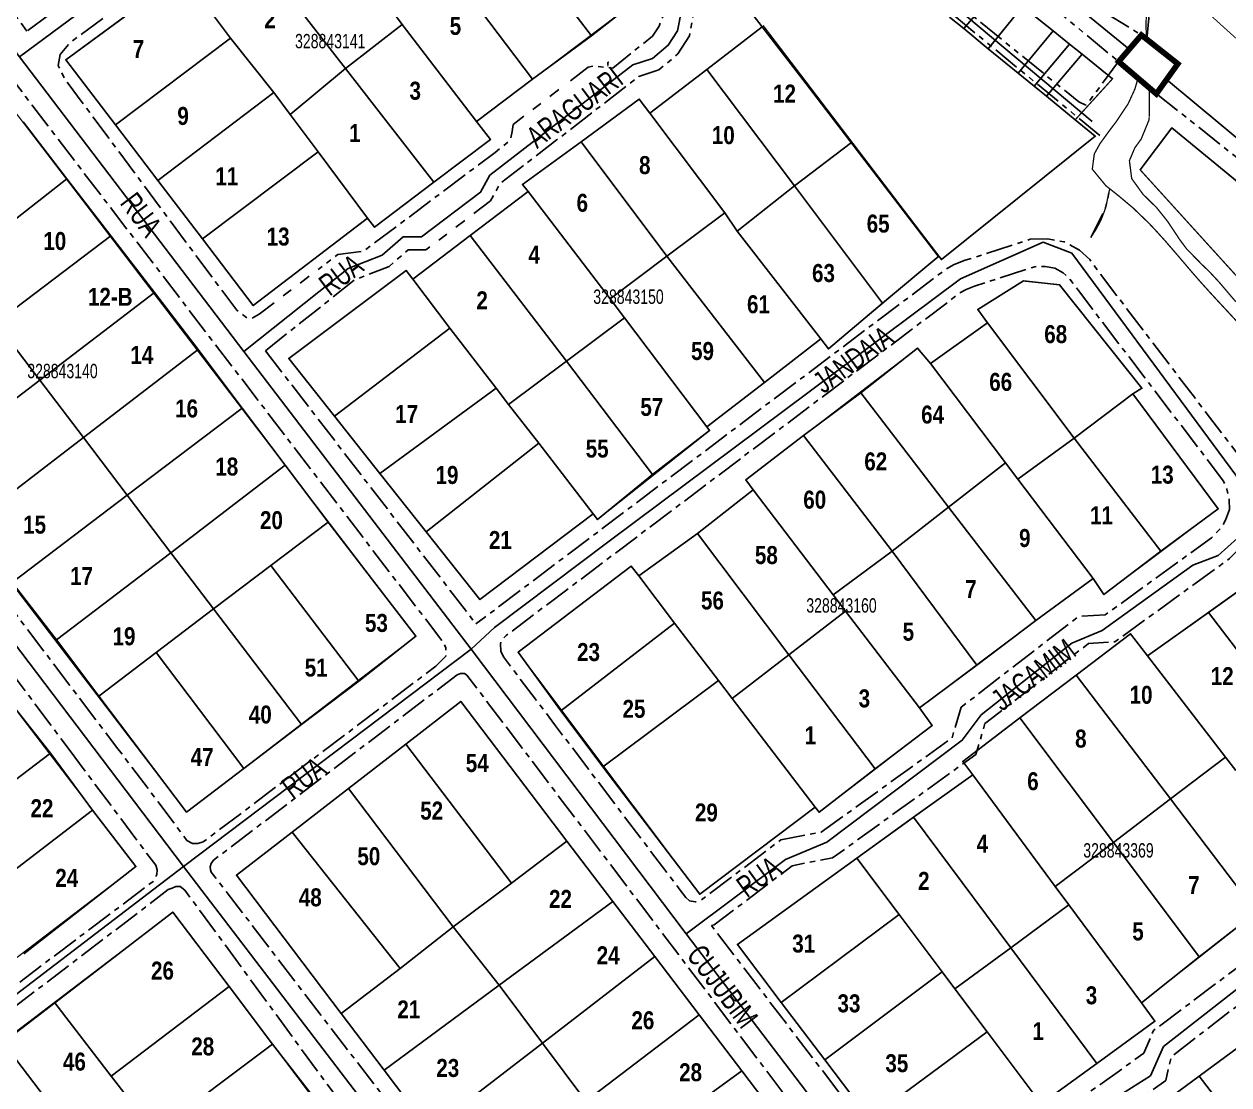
# Model space of a CAD drawing. Extents: x 204381 to 207261, y 4847713 to 4851061.
# Drawn here: x 206002.5 to 206170.1, y 4849625.5 to 4849772.9 of the extents above; entities that cross this region are included whole.
import ezdxf
from ezdxf.enums import TextEntityAlignment as Align

# ---------------------------------------------------------------- set-up
doc = ezdxf.new("R2010")
doc.units = 0
doc.header["$LTSCALE"] = 1.5
doc.header["$MEASUREMENT"] = 0
doc.linetypes.add('PHANTOMX2', pattern=[5, 2.5, -0.5, 0.5, -0.5, 0.5, -0.5])
doc.linetypes.add('TRACO_13', pattern=[8, 5, -1, 1, -1])
for name, color, linetype in [('CD-MALHA-LOTES', 40, 'CONTINUOUS'), ('CD_TXT_QUADRA', 7, 'CONTINUOUS'), ('HD-CURSO-PERENE', 170, 'CONTINUOUS'), ('HD-VALAS-DRENOS', 170, 'CONTINUOUS'), ('LM-LIM-SETOR-FISCAL', 7, 'CONTINUOUS'), ('RU-QUADRAS', 210, 'CONTINUOUS'), ('SV-EIXO-RUA-N-PAV', 6, 'CONTINUOUS'), ('SV-PONTE-BUEIRO', 249, 'CONTINUOUS'), ('SV-RUA-NAO-PAV-S-GUIA-C-GUIA', 7, 'PHANTOMX2'), ('SV-TXT-RUA-N-PAV-S-GUIA-C-GUIA', 7, 'CONTINUOUS'), ('Th_NmrPort', 7, 'CONTINUOUS')]:
    doc.layers.add(name, color=color, linetype=linetype)
doc.styles.add('ARIAL', font='ARIAL.TTF')
doc.styles.get("Standard").update_dxf_attribs({"font": 'swisscbo.ttf'})
doc.linetypes.add('Limite', pattern='A,20,-3,[130,ltypeshp.shx,S=6.35,R=0,X=0,Y=0],-3,20', length=46)

msp = doc.modelspace()

# ---------------------------------------------------------------- linework, layer by layer
at = {"layer": 'CD-MALHA-LOTES'}
for points in [[(206105.19, 4849772.52), (206080.47, 4849804.6)], [(206133.2, 4849772.27), (206138.07, 4849778.01)], [(206136.61, 4849769.48), (206141.37, 4849775.36)], [(206145.62, 4849771.95), (206141.37, 4849775.36)], [(206131.22, 4849773.89), (206133.2, 4849772.27)], [(206117.58, 4849756.46), (206105.19, 4849772.52)], [(206133.2, 4849772.27), (206136.61, 4849769.48)], [(206140.78, 4849766.08), (206145.62, 4849771.95)], [(206147.91, 4849770.12), (206145.62, 4849771.95)], [(206143, 4849764.27), (206147.91, 4849770.12)], [(206149.65, 4849768.72), (206147.91, 4849770.12)], [(206136.61, 4849769.48), (206140.78, 4849766.08)], [(206144.7, 4849762.88), (206149.65, 4849768.72)], [(206149.65, 4849768.72), (206153.9, 4849765.31), (206148.71, 4849759.61)], [(206140.78, 4849766.08), (206143, 4849764.27)], [(206143, 4849764.27), (206144.7, 4849762.88)], [(206144.7, 4849762.88), (206148.71, 4849759.61)], [(206148.71, 4849759.61), (206151.49, 4849757.33), (206130.13, 4849740.17), (206129.75, 4849740.66)], [(206260.6, 4849657.47), (206254.48, 4849665.5), (206225.81, 4849668.76), (206224.28, 4849682.32), (206221.32, 4849683.04), (206209.95, 4849695.14), (206157.74, 4849752.65), (206162.13, 4849758.47), (206228.17, 4849704.26), (206271.94, 4849668.92)], [(206129.75, 4849740.66), (206122.08, 4849750.61)]]:
    msp.add_lwpolyline(points, dxfattribs=at)
at = {"layer": 'CD-MALHA-LOTES', "linetype": 'Continuous'}
for points in [[(206081.43, 4849771.29), (206069.34, 4849787.08)], [(206034.92, 4849782.57), (206047.22, 4849766.74)], [(206061.25, 4849781.12), (206073.26, 4849765.25)], [(206008.34, 4849767.96), (206024.49, 4849779.82)], [(206026.95, 4849776.75), (206031.25, 4849770.96)], [(206055.1, 4849772.84), (206053.4, 4849775.18)], [(206086.77, 4849775.43), (206081.43, 4849771.29)], [(206047.22, 4849766.74), (206055.1, 4849772.84)], [(206065.46, 4849759.37), (206055.1, 4849772.84)], [(206105.19, 4849772.52), (206097.46, 4849766.6)], [(206031.25, 4849770.96), (206015.24, 4849758.91)], [(206037.29, 4849763.39), (206031.25, 4849770.96)], [(206073.26, 4849765.25), (206081.43, 4849771.29)], [(206015.24, 4849758.91), (206008.34, 4849767.96)], [(206047.22, 4849766.74), (206039.53, 4849760.33)], [(206047.22, 4849766.74), (206059.53, 4849750.92)], [(206065.46, 4849759.37), (206073.26, 4849765.25)], [(206097.46, 4849766.6), (206089.56, 4849760.54)], [(206109.66, 4849750.44), (206097.46, 4849766.6)], [(206021.15, 4849751.18), (206037.29, 4849763.39)], [(206039.53, 4849760.33), (206037.29, 4849763.39)], [(206088.09, 4849762.48), (206080.01, 4849756.56)], [(206089.56, 4849760.54), (206088.09, 4849762.48)], [(206043.42, 4849755.17), (206039.53, 4849760.33)], [(206089.56, 4849760.54), (206099.97, 4849746.67)], [(206008.49, 4849751.39), (206002.41, 4849759.34)], [(206015.24, 4849758.91), (206021.15, 4849751.18)], [(206067.38, 4849756.88), (206065.46, 4849759.37)], [(206059.53, 4849750.92), (206067.38, 4849756.88)], [(206043.42, 4849755.17), (206027.35, 4849743.05)], [(206050.32, 4849745.91), (206043.42, 4849755.17)], [(206080.01, 4849756.56), (206071.86, 4849750.59)], [(206080.01, 4849756.56), (206091.94, 4849740.66)], [(206117.58, 4849756.46), (206109.66, 4849750.44)], [(206122.08, 4849750.61), (206117.58, 4849756.46)], [(205992.67, 4849739.05), (206008.49, 4849751.39)], [(206014.6, 4849743.46), (206008.49, 4849751.39)], [(206021.15, 4849751.18), (206027.35, 4849743.05)], [(206059.53, 4849750.92), (206051.28, 4849744.67)], [(206071.86, 4849750.59), (206072.65, 4849749.62)], [(206101.72, 4849744.13), (206109.66, 4849750.44)], [(206121.92, 4849734.13), (206109.66, 4849750.44)], [(206072.65, 4849749.62), (206064.58, 4849743.52)], [(206084.03, 4849734.74), (206072.65, 4849749.62)], [(206099.97, 4849746.67), (206091.94, 4849740.66)], [(206099.97, 4849746.67), (206101.72, 4849744.13)], [(206034.42, 4849733.8), (206050.32, 4849745.91)], [(206051.28, 4849744.67), (206050.32, 4849745.91)], [(205998.62, 4849731.38), (206014.6, 4849743.46)], [(206020.66, 4849735.59), (206014.6, 4849743.46)], [(206064.58, 4849743.52), (206056.58, 4849737.45)], [(206064.58, 4849743.52), (206077.98, 4849726.04)], [(206101.72, 4849744.13), (206113.34, 4849729.14)], [(206027.35, 4849743.05), (206034.42, 4849733.8)], [(206091.94, 4849740.66), (206084.03, 4849734.74)], [(206091.94, 4849740.66), (206105.52, 4849723.11)], [(206121.92, 4849734.13), (206129.75, 4849740.66)], [(206039.34, 4849726.44), (206055.69, 4849738.65)], [(206055.69, 4849738.65), (206056.58, 4849737.45)], [(206056.58, 4849737.45), (206061.73, 4849730.66)], [(206141.52, 4849737.2), (206135.15, 4849733.24)], [(206146.52, 4849736.68), (206141.52, 4849737.2)], [(206157.99, 4849722.32), (206146.52, 4849736.68)], [(206020.66, 4849735.59), (206004.72, 4849723.41)], [(206026.74, 4849727.7), (206020.66, 4849735.59)], [(206084.03, 4849734.74), (206086.05, 4849732.07)], [(206114.4, 4849727.76), (206121.92, 4849734.13)], [(206135.15, 4849733.24), (206136.52, 4849731.39)], [(206086.05, 4849732.07), (206077.98, 4849726.04)], [(206086.05, 4849732.07), (206097.46, 4849716.92)], [(205998.62, 4849731.38), (206004.72, 4849723.41)], [(206061.73, 4849730.66), (206045.71, 4849718.4)], [(206068.19, 4849722.29), (206061.73, 4849730.66)], [(206136.52, 4849731.39), (206128.57, 4849725.72)], [(206136.52, 4849731.39), (206148.56, 4849715.34)], [(206105.52, 4849723.11), (206113.34, 4849729.14)], [(206113.34, 4849729.14), (206114.4, 4849727.76)], [(206010.82, 4849715.43), (206026.74, 4849727.7)], [(206026.74, 4849727.7), (206032.89, 4849719.53)], [(206045.71, 4849718.4), (206039.34, 4849726.44)], [(206126.77, 4849727.85), (206118.91, 4849721.67)], [(206128.57, 4849725.72), (206126.77, 4849727.85)], [(206069.92, 4849720.02), (206077.98, 4849726.04)], [(206077.98, 4849726.04), (206089.92, 4849710.33)], [(206128.57, 4849725.72), (206139.01, 4849711.91)], [(205988.77, 4849711.23), (206004.72, 4849723.41)], [(206004.72, 4849723.41), (206010.82, 4849715.43)], [(206097.46, 4849716.92), (206105.52, 4849723.11)], [(206052.02, 4849710.45), (206068.19, 4849722.29)], [(206069.92, 4849720.02), (206068.19, 4849722.29)], [(206118.91, 4849721.67), (206110.94, 4849715.72)], [(206131.1, 4849705.75), (206118.91, 4849721.67)], [(206156.7, 4849721.5), (206148.56, 4849715.34)], [(206156.7, 4849721.5), (206157.99, 4849722.32)], [(206168.57, 4849705.54), (206156.7, 4849721.5)], [(206074.1, 4849714.65), (206069.92, 4849720.02)], [(206032.89, 4849719.53), (206016.88, 4849707.42)], [(206038.85, 4849711.61), (206032.89, 4849719.53)], [(206045.71, 4849718.4), (206052.02, 4849710.45)], [(206089.92, 4849710.33), (206097.86, 4849716.4)], [(206097.86, 4849716.4), (206097.46, 4849716.92)], [(205994.86, 4849703.23), (206010.82, 4849715.43)], [(206016.88, 4849707.42), (206010.82, 4849715.43)], [(206110.94, 4849715.72), (206102.9, 4849709.55)], [(206110.94, 4849715.72), (206123.25, 4849699.64)], [(206140.73, 4849709.65), (206148.56, 4849715.34)], [(206148.56, 4849715.34), (206160.62, 4849699.66)], [(206058.45, 4849702.35), (206074.1, 4849714.65)], [(206081.67, 4849704.85), (206074.1, 4849714.65)], [(206022.94, 4849699.41), (206038.85, 4849711.61)], [(206044.82, 4849703.69), (206038.85, 4849711.61)], [(206131.1, 4849705.75), (206139.01, 4849711.91)], [(206139.01, 4849711.91), (206140.73, 4849709.65)], [(206052.02, 4849710.45), (206058.45, 4849702.35)], [(206089.92, 4849710.33), (206082.28, 4849704.05)], [(206103.93, 4849708.19), (206096.19, 4849702.1)], [(206102.9, 4849709.55), (206103.93, 4849708.19)], [(206103.93, 4849708.19), (206115.05, 4849693.56)], [(206151.18, 4849695.84), (206140.73, 4849709.65)], [(206000.87, 4849695.31), (206016.88, 4849707.42)], [(206016.88, 4849707.42), (206022.94, 4849699.41)], [(206065.92, 4849692.94), (206081.67, 4849704.85)], [(206082.28, 4849704.05), (206081.67, 4849704.85)], [(206123.25, 4849699.64), (206131.1, 4849705.75)], [(206131.1, 4849705.75), (206143.22, 4849690.02)], [(206160.62, 4849699.66), (206168.57, 4849705.54)], [(206044.82, 4849703.69), (206036.85, 4849697.68)], [(206057.02, 4849687.83), (206044.82, 4849703.69)], [(206058.45, 4849702.35), (206065.92, 4849692.94)], [(206096.19, 4849702.1), (206088.04, 4849696.23)], [(206108.9, 4849685.23), (206096.19, 4849702.1)], [(206115.05, 4849693.56), (206123.25, 4849699.64)], [(206135.03, 4849683.81), (206123.25, 4849699.64)], [(206152.69, 4849693.64), (206160.62, 4849699.66)], [(206007.04, 4849687.32), (206022.94, 4849699.41)], [(206022.94, 4849699.41), (206028.88, 4849691.66)], [(206028.88, 4849691.66), (206036.85, 4849697.68)], [(206036.85, 4849697.68), (206049.11, 4849681.59)], [(206071.24, 4849685.6), (206086.95, 4849697.56)], [(206086.95, 4849697.56), (206088.04, 4849696.23)], [(206175.55, 4849697.08), (206167.22, 4849691.14)], [(206000.87, 4849695.31), (206007.04, 4849687.32)], [(206088.04, 4849696.23), (206093, 4849689.65)], [(206143.22, 4849690.02), (206151.18, 4849695.84)], [(206151.18, 4849695.84), (206152.69, 4849693.64)], [(206116.77, 4849691.29), (206115.05, 4849693.56)], [(206020.9, 4849685.57), (206028.88, 4849691.66)], [(206041.1, 4849675.57), (206028.88, 4849691.66)], [(206116.77, 4849691.29), (206108.9, 4849685.23)], [(206116.77, 4849691.29), (206127.06, 4849677.89)], [(206093, 4849689.65), (206077.18, 4849677.47)], [(206099.11, 4849681.66), (206093, 4849689.65)], [(206143.22, 4849690.02), (206135.03, 4849683.81)], [(206167.22, 4849691.14), (206158.74, 4849685.1)], [(206167.22, 4849691.14), (206179.36, 4849675.23)], [(206156.37, 4849688.16), (206148.86, 4849682.44)], [(206158.74, 4849685.1), (206156.37, 4849688.16)], [(206007.04, 4849687.32), (206012.93, 4849679.48)], [(206049.11, 4849681.59), (206057.02, 4849687.83)], [(206020.9, 4849685.57), (206012.93, 4849679.48)], [(206020.9, 4849685.57), (206033.09, 4849669.44)], [(206077.18, 4849677.47), (206071.24, 4849685.6)], [(206101.02, 4849679.17), (206108.9, 4849685.23)], [(206120.9, 4849669.39), (206108.9, 4849685.23)], [(206169.59, 4849671.03), (206158.74, 4849685.1)], [(206127.06, 4849677.89), (206135.03, 4849683.81)], [(206041.1, 4849675.57), (206049.11, 4849681.59)], [(206083, 4849669.66), (206099.11, 4849681.66)], [(206101.02, 4849679.17), (206099.11, 4849681.66)], [(206148.86, 4849682.44), (206141.02, 4849676.47)], [(206148.86, 4849682.44), (206161.96, 4849665.23)], [(206006.24, 4849671.57), (206000.15, 4849679.27)], [(206012.93, 4849679.48), (206025.15, 4849663.37)], [(206063.26, 4849678.74), (206055.63, 4849672.84)], [(206078.02, 4849659.37), (206063.26, 4849678.74)], [(206112.55, 4849664.09), (206101.02, 4849679.17)], [(206128.81, 4849675.44), (206127.06, 4849677.89)], [(206077.18, 4849677.47), (206083, 4849669.66)], [(206141.02, 4849676.47), (206133.08, 4849670.43)], [(206141.02, 4849676.47), (206154.01, 4849659.17)], [(206033.09, 4849669.44), (206041.1, 4849675.57)], [(206120.9, 4849669.39), (206128.81, 4849675.44)], [(206055.63, 4849672.84), (206047.64, 4849666.66)], [(206055.63, 4849672.84), (206070.31, 4849653.53)], [(206006.24, 4849671.57), (205990.42, 4849659.6)], [(206012.07, 4849663.67), (206006.24, 4849671.57)], [(206083, 4849669.66), (206096.5, 4849651.96)], [(206133.08, 4849670.43), (206134.45, 4849668.58)], [(206161.96, 4849665.23), (206169.59, 4849671.03)], [(206169.59, 4849671.03), (206171.04, 4849669.15)], [(206025.15, 4849663.37), (206033.09, 4849669.44)], [(206113.11, 4849663.36), (206120.9, 4849669.39)], [(206134.45, 4849668.58), (206126.24, 4849662.66)], [(206134.45, 4849668.58), (206145.94, 4849653.03)], [(206047.64, 4849666.66), (206039.82, 4849660.62)], [(206047.64, 4849666.66), (206062.23, 4849647.42)], [(206154.01, 4849659.17), (206161.96, 4849665.23)], [(206173.93, 4849649.5), (206161.96, 4849665.23)], [(206012.07, 4849663.67), (205996.42, 4849651.7)], [(206018.09, 4849655.81), (206012.07, 4849663.67)], [(206096.5, 4849651.96), (206112.55, 4849664.09)], [(206112.55, 4849664.09), (206113.11, 4849663.36)], [(206126.24, 4849662.66), (206118.36, 4849656.97)], [(206139.74, 4849644.54), (206126.24, 4849662.66)], [(206039.82, 4849660.62), (206032.08, 4849654.62)], [(206054.84, 4849641.63), (206039.82, 4849660.62)], [(206078.02, 4849659.37), (206070.31, 4849653.53)], [(206084.4, 4849650.98), (206078.02, 4849659.37)], [(206145.94, 4849653.03), (206154.01, 4849659.17)], [(206154.01, 4849659.17), (206165.96, 4849643.26)], [(206118.36, 4849656.97), (206101.73, 4849644.97)], [(206118.36, 4849656.97), (206124.22, 4849649.15)], [(206002.5, 4849643.71), (206018.09, 4849655.81)], [(206032.08, 4849654.62), (206046.64, 4849635.4)], [(206062.23, 4849647.42), (206070.31, 4849653.53)], [(206147.82, 4849650.48), (206145.94, 4849653.03)], [(206023.24, 4849649.47), (206006.82, 4849636.86)], [(206031.06, 4849639.13), (206023.24, 4849649.47)], [(206068.6, 4849639.33), (206084.4, 4849650.98)], [(206090.25, 4849643.3), (206084.4, 4849650.98)], [(206139.74, 4849644.54), (206147.82, 4849650.48)], [(206157.9, 4849636.89), (206147.82, 4849650.48)], [(206165.96, 4849643.26), (206173.93, 4849649.5)], [(206124.22, 4849649.15), (206107.84, 4849636.92)], [(206124.22, 4849649.15), (206130.19, 4849641.2)], [(206062.23, 4849647.42), (206054.84, 4849641.63)], [(206062.23, 4849647.42), (206068.6, 4849639.33)], [(206101.73, 4849644.97), (206107.84, 4849636.92)], [(206131.97, 4849638.82), (206139.74, 4849644.54)], [(206151.72, 4849628.45), (206139.74, 4849644.54)], [(206090.25, 4849643.3), (206074.62, 4849631.28)], [(206096.42, 4849635.2), (206090.25, 4849643.3)], [(206165.96, 4849643.26), (206157.9, 4849636.89)], [(206054.84, 4849641.63), (206046.64, 4849635.4)], [(206130.19, 4849641.2), (206113.89, 4849628.94)], [(206131.97, 4849638.82), (206130.19, 4849641.2)], [(206068.6, 4849639.33), (206052.6, 4849627.53)], [(206074.62, 4849631.28), (206068.6, 4849639.33)], [(206031.06, 4849639.13), (206014.67, 4849626.69)], [(206037.1, 4849631.15), (206031.06, 4849639.13)], [(206136.47, 4849632.83), (206131.97, 4849638.82)], [(206006.82, 4849636.86), (205999.66, 4849631.35)], [(206014.67, 4849626.69), (206006.82, 4849636.86)], [(206107.84, 4849636.92), (206113.89, 4849628.94)], [(206159.78, 4849634.31), (206157.9, 4849636.89)], [(206046.64, 4849635.4), (206052.6, 4849627.53)], [(206080.65, 4849623.22), (206096.42, 4849635.2)], [(206102.33, 4849627.44), (206096.42, 4849635.2)], [(206151.72, 4849628.45), (206159.78, 4849634.31)], [(206136.47, 4849632.83), (206120.12, 4849620.74)], [(206143.97, 4849622.83), (206136.47, 4849632.83)], [(206174.07, 4849632.67), (206165.95, 4849626.7)], [(206011.71, 4849615.53), (205999.66, 4849631.35)], [(206037.1, 4849631.15), (206020.72, 4849618.86)], [(206043.02, 4849623.48), (206037.1, 4849631.15)], [(206058.92, 4849619.19), (206074.62, 4849631.28)], [(206074.62, 4849631.28), (206080.65, 4849623.22)], [(206113.89, 4849628.94), (206120.12, 4849620.74)], [(206143.97, 4849622.83), (206151.72, 4849628.45)], [(206014.67, 4849626.69), (206019.16, 4849620.88)], [(206052.6, 4849627.53), (206058.92, 4849619.19)], [(206102.33, 4849627.44), (206086.38, 4849615.82)], [(206108.6, 4849619.2), (206102.33, 4849627.44)], [(206165.95, 4849626.7), (206157.81, 4849620.71)], [(206178.51, 4849610.34), (206165.95, 4849626.7)]]:
    msp.add_lwpolyline(points, dxfattribs=at)
at = {"layer": 'HD-CURSO-PERENE', "flags": 128}
msp.add_lwpolyline([(206176.44, 4849842.45), (206175.71, 4849838.32), (206175.06, 4849833.16), (206174.06, 4849827.94), (206172.95, 4849822.68), (206171.5, 4849817.36), (206169.85, 4849812.44), (206168.6, 4849807.74), (206166.24, 4849801.88), (206164.13, 4849797.02), (206161.73, 4849792.66), (206159.8, 4849789.06), (206158.34, 4849785.2), (206155.48, 4849781.93), (206157.52, 4849781.04), (206158.65, 4849783.68), (206159.19, 4849785.36), (206160.02, 4849786.77), (206160.52, 4849781.76), (206159.22, 4849776.7), (206158.65, 4849770.8)], dxfattribs=at)
at = {"layer": 'HD-CURSO-PERENE', "const_width": 0.18, "flags": 128}
for points in [[(206158.61, 4849774.27), (206158.53, 4849772.7), (206158.65, 4849770.8)], [(206157.44, 4849765.39), (206157, 4849763.87), (206156.05, 4849761.8), (206154.44, 4849759.39), (206153.5, 4849758.15), (206152.15, 4849756.29), (206151.36, 4849754.87), (206151.08, 4849752.74), (206152.96, 4849750.45), (206154.72, 4849749.05), (206156.74, 4849747.36), (206158.89, 4849745.29), (206159.93, 4849744.19), (206161.2, 4849742.79), (206163.16, 4849740.52), (206164.47, 4849738.98), (206165.45, 4849737.84), (206166.44, 4849736.72), (206167.82, 4849735.2), (206169.86, 4849733), (206171.53, 4849731.2)], [(206159, 4849764.05), (206159.01, 4849761.16), (206158.98, 4849759.62), (206157.88, 4849756.93), (206156.99, 4849755.7), (206156.24, 4849753.92), (206156.56, 4849751.43), (206158.13, 4849749.25), (206160.03, 4849747.39), (206161.48, 4849745.58), (206162.32, 4849744.33), (206163.15, 4849743.07), (206164.18, 4849741.68), (206166.27, 4849739.54), (206167.36, 4849738.5), (206168.74, 4849737.01), (206169.71, 4849735.87), (206171.04, 4849734.31)]]:
    msp.add_lwpolyline(points, dxfattribs=at)
at = {"layer": 'HD-VALAS-DRENOS', "linetype": 'PHANTOMX2', "flags": 128}
msp.add_lwpolyline([(206150.87, 4849743.23), (206152.93, 4849747.36), (206153.51, 4849750.01)], dxfattribs=at)
at = {"layer": 'HD-VALAS-DRENOS', "linetype": 'PHANTOMX2', "const_width": 0.18, "flags": 128}
for points in [[(206153.43, 4849749.67), (206153.51, 4849750.01)], [(206153.51, 4849750.01), (206153.51, 4849750.01)], [(206152.93, 4849747.36), (206153.43, 4849749.67)], [(206152.36, 4849745.86), (206152.71, 4849746.76)], [(206152.71, 4849746.76), (206152.93, 4849747.36)], [(206151.69, 4849744.52), (206152.35, 4849745.83)], [(206152.35, 4849745.83), (206152.36, 4849745.86)], [(206150.87, 4849743.23), (206151.4, 4849744.07)], [(206151.4, 4849744.07), (206151.69, 4849744.52)]]:
    msp.add_lwpolyline(points, dxfattribs=at)
at = {"layer": 'LM-LIM-SETOR-FISCAL', "linetype": 'Limite', "ltscale": 0.1, "const_width": 0.13, "flags": 128}
msp.add_lwpolyline([(206960.49, 4848346.74), (206519.68, 4848013.26), (206524.96, 4848001.52), (206186.17, 4847750.07), (206137.65, 4847714.77), (206055.88, 4847783.52), (206022.18, 4847808.19), (206018.12, 4847816.07), (206019.95, 4847830.66), (206053.3, 4847836.03), (206059.06, 4847868.43), (206040.45, 4847926.27), (206039.82, 4847951.17), (206026.44, 4847964.39), (205980.98, 4848000.04), (205948.86, 4848053.95), (205885.79, 4848047.59), (205885.38, 4848100.28), (205758.68, 4848087.81), (205748.41, 4848134.36), (205855.06, 4848144.19), (205857.54, 4848167.98), (205826.48, 4848206.22), (205791.25, 4848260.92), (205756.8, 4848299.01), (205692.97, 4848280.46), (205710.22, 4848439.16), (205051.32, 4848428.57), (204677.84, 4848416.25), (204661.89, 4848420.75), (204677.59, 4848456.68), (204685.73, 4848493.72), (204687.66, 4848576.43), (204676.79, 4848658.68), (204674.85, 4848798.87), (204665.61, 4849337.36), (204658.49, 4849545.69), (204657.02, 4849545.63), (204645.12, 4849704.28), (204643.71, 4849869.24), (204651.14, 4849927.22), (204647.62, 4849990.33), (204636.26, 4850264.54), (204381.83, 4850909.69), (204986.84, 4850806.73), (205140.83, 4850787.35), (205201.03, 4850796.27), (205245.63, 4850823.19), (205310.25, 4850896.98), (205324.08, 4850905.65), (205327.72, 4850908.15), (205339.74, 4850916.46), (205358.28, 4850945.44), (205381.54, 4850978.24), (205458.47, 4851060.64), (205958.1, 4850305), (206256.21, 4850261.19), (206296.36, 4850246.47), (206381.84, 4850187.26), (206402.35, 4850183.32), (206465.45, 4850155.1), (206438.69, 4850087.64), (206416.16, 4850016.08), (206422.43, 4850015.06), (206376.86, 4849879.93), (206318.97, 4849888.04), (206311.32, 4849828.25), (206177.89, 4849842.97), (206161.27, 4849779.77), (206627.66, 4849358.82), (206746.45, 4849445.1), (206955.53, 4849187.19), (207019.34, 4849111.98), (207025.31, 4849104.91), (207033.93, 4849094.44), (207048.4, 4849077.1), (207039.09, 4849069.24), (207026.18, 4849059.14), (207002.58, 4849038.25), (206981.71, 4849023.09), (206966.26, 4849011.39), (206958.44, 4849004.76), (206968.98, 4848989.87), (206978.67, 4848976.02), (207002.49, 4848944.75), (207008.79, 4848936.89), (207034.07, 4848905.39), (207054.15, 4848879.42), (207075.28, 4848852.41), (207089.04, 4848833.89), (207099.68, 4848804.07), (207108.98, 4848791.97), (207114.21, 4848785.08), (207138.58, 4848756.16), (207148.67, 4848740.27), (207162.16, 4848719.72), (207199.66, 4848661.86), (207214.13, 4848640.25), (207233.64, 4848611.27), (207250.42, 4848586.92), (207261.26, 4848571.24), (207169.66, 4848504.88), (207140.72, 4848483.45), (207106.7, 4848455.88), (207093.59, 4848446.09), (207051.18, 4848413.73)], close=True, dxfattribs=at)
at = {"layer": 'RU-QUADRAS', "color": 6, "linetype": 'Continuous', "const_width": 0.18}
for points in [[(206067.55, 4849821.37), (206070.54, 4849823.46), (206094.21, 4849804.12), (206099.42, 4849809), (206153.9, 4849765.31), (206148.71, 4849759.61), (206151.49, 4849757.33), (206130.13, 4849740.17), (206105.36, 4849772.65), (206105.19, 4849772.52)], [(206008.34, 4849767.96), (206024.49, 4849779.82), (206026.95, 4849776.75), (206034.92, 4849782.57), (206034.06, 4849783.61), (206042.26, 4849789.54), (206041.18, 4849791.29), (206049.24, 4849796.99), (206049.31, 4849796.79), (206065.21, 4849808.48), (206087.33, 4849779.89), (206086.77, 4849775.43), (206065.46, 4849759.37), (206067.38, 4849756.88), (206051.28, 4849744.67), (206050.32, 4849745.91), (206034.42, 4849733.8)], [(206039.34, 4849726.44), (206055.69, 4849738.65), (206056.58, 4849737.45), (206072.65, 4849749.62), (206071.86, 4849750.59), (206088.09, 4849762.48), (206089.56, 4849760.54), (206105.19, 4849772.52), (206129.66, 4849740.59), (206114.4, 4849727.76), (206113.34, 4849729.14), (206097.46, 4849716.92), (206097.86, 4849716.4), (206082.28, 4849704.05), (206081.67, 4849704.85), (206065.92, 4849692.94)], [(206071.24, 4849685.6), (206086.95, 4849697.56), (206088.04, 4849696.23), (206096.19, 4849702.1), (206103.93, 4849708.19), (206102.9, 4849709.55), (206126.77, 4849727.85), (206128.57, 4849725.72), (206136.52, 4849731.39), (206135.15, 4849733.24), (206141.52, 4849737.2), (206146.52, 4849736.68), (206157.99, 4849722.32), (206156.7, 4849721.5), (206168.57, 4849705.54), (206152.69, 4849693.64), (206151.18, 4849695.84), (206143.22, 4849690.02), (206127.06, 4849677.89), (206128.81, 4849675.44), (206113.11, 4849663.36), (206112.55, 4849664.09), (206096.5, 4849651.96)], [(206101.73, 4849644.97), (206134.45, 4849668.58), (206133.08, 4849670.43), (206156.37, 4849688.16), (206158.74, 4849685.1), (206183.18, 4849702.56), (206179.75, 4849707.08), (206185.26, 4849710.86), (206211.62, 4849674.74), (206183.59, 4849652.9), (206181.59, 4849655.49), (206157.9, 4849636.89), (206159.78, 4849634.31), (206127.57, 4849610.92)], [(205920.86, 4849635.16), (205936.75, 4849647.75), (205937.44, 4849646.83), (205945.24, 4849652.88), (205944.93, 4849653.32), (205952.6, 4849659.58), (205968.64, 4849671.69), (205967.8, 4849672.72), (205991.77, 4849690.82), (206000.15, 4849679.27), (206018.09, 4849655.81), (205946.76, 4849601.32)], [(206032.08, 4849654.62), (206063.26, 4849678.74), (206120.51, 4849603.57), (206126.78, 4849596.03), (206150.69, 4849563.94), (206119.1, 4849539.76)], [(206133.78, 4849603.04), (206205.76, 4849655.97), (206230.99, 4849624.84), (206158.64, 4849570.12)], [(205952.07, 4849595.31), (206023.24, 4849649.47), (206049, 4849615.36), (206033.06, 4849602.87), (206031.41, 4849605.01), (206007.55, 4849587.44), (206009.48, 4849584.92), (205993.51, 4849572.74), (205991.89, 4849574.92), (205975.93, 4849562.97)]]:
    msp.add_lwpolyline(points, close=True, dxfattribs=at)
for points in [[(205940.6, 4849775.02), (205972.06, 4849798.94), (206057.02, 4849687.83), (206025.15, 4849663.37, -0.003605)], [(206157.74, 4849752.65), (206162.13, 4849758.47, 0.004041), (206298.17, 4849647.74), (206294.39, 4849640.79), (206268.48, 4849647.11), (206254.48, 4849665.5), (206225.81, 4849668.76), (206224.28, 4849682.32), (206221.32, 4849683.04), (206209.95, 4849695.14)], [(205537.99, 4849467.48), (205544.7, 4849474.78), (205612.85, 4849525.8, 0.002531), (205798.55, 4849283), (205878.5, 4849344.7), (206109.27, 4849519.79, 0.004511), (206245.71, 4849624.8), (206242.62, 4849628.94), (206239.81, 4849626.9), (206213.1, 4849662.68), (206220.86, 4849668.19), (206262.61, 4849611.25), (206258.41, 4849607.8), (205962.15, 4849383.44), (205796.25, 4849256.73), (205727.34, 4849205.75), (205675.61, 4849278.11)]]:
    msp.add_lwpolyline(points, format="xyb", close=True, dxfattribs=at)
at = {"layer": 'SV-EIXO-RUA-N-PAV', "flags": 128}
for points in [[(206097.95, 4849816.94), (206156.22, 4849769.41)], [(206001.91, 4849768.37), (206020.06, 4849781.82), (206024.8, 4849782.91), (206027.9, 4849784.37), (206035.38, 4849790.21), (206037.57, 4849793.31), (206056.54, 4849807.35), (206059.82, 4849810.64), (206062.38, 4849812.28), (206064.75, 4849812.64), (206067.12, 4849812.28), (206069.49, 4849810.82), (206094.48, 4849777.44)], [(206157.99, 4849563.18), (206126.57, 4849604.5), (206094.62, 4849646.49), (206064.72, 4849686.01), (206033.09, 4849727.39), (206001.91, 4849768.37), (205971.41, 4849808.47)], [(206151.05, 4849759.36), (206095.37, 4849806.07)], [(205931.54, 4849778.34), (205963.04, 4849736.97), (205994.1, 4849696.2), (206024.73, 4849655.81), (206055.97, 4849614.95), (206086.75, 4849574.54), (206118.65, 4849532.65)], [(206033.09, 4849727.39), (206047.6, 4849738.95), (206052.35, 4849740.78), (206055.26, 4849743.33), (206057.82, 4849743.33), (206066.03, 4849749.53), (206067.3, 4849751.9), (206087.18, 4849767.22), (206089.92, 4849768.14), (206092.11, 4849769.96), (206093.39, 4849771.97), (206094.48, 4849777.44)], [(206161.41, 4849765.19), (206196.02, 4849736.43), (206225.78, 4849712.48)], [(205796.32, 4849481.51), (205825.67, 4849503.87), (205905.29, 4849564.74), (205945.41, 4849595.26), (206024.73, 4849655.81), (206064.72, 4849686.01), (206067.98, 4849689.05), (206083.89, 4849701.02), (206132.77, 4849737.51), (206144.27, 4849742.6), (206148.25, 4849741.05), (206173.25, 4849707.21)], [(206094.62, 4849646.49), (206108.44, 4849656.79), (206114.19, 4849659.22), (206132.99, 4849673.37), (206135.65, 4849676.91), (206148.25, 4849686.87), (206152.46, 4849688.64), (206165.06, 4849697.7), (206168.6, 4849699.03), (206171.26, 4849701.46), (206172.36, 4849703.9), (206173.25, 4849707.21)], [(206126.57, 4849604.5), (206146.48, 4849620.37), (206151.23, 4849621.73), (206159.16, 4849626.71), (206160.97, 4849630.79), (206195.15, 4849657.49), (206200.35, 4849659.31), (206205.1, 4849659.98), (206210.76, 4849659.31), (206234.08, 4849627.62)]]:
    msp.add_lwpolyline(points, dxfattribs=at)
at = {"layer": 'SV-PONTE-BUEIRO', "const_width": 0.8, "flags": 128}
msp.add_lwpolyline([(206157.91, 4849771.38), (206162.97, 4849767.38), (206159.99, 4849763.21), (206154.74, 4849767.69)], close=True, dxfattribs=at)
at = {"layer": 'SV-RUA-NAO-PAV-S-GUIA-C-GUIA', "flags": 128}
for points in [[(206138.18, 4849848.88), (206079.06, 4849859.19), (206078.14, 4849859.19), (206077.22, 4849858.47), (206070.28, 4849841.23), (206070.28, 4849840.21), (206071, 4849839.5), (206087.23, 4849828.95), (206099.79, 4849818.96), (206123.23, 4849799.09), (206133.83, 4849789.88), (206151.47, 4849775.37), (206157.91, 4849771.38)], [(206152.14, 4849757.41), (206120.12, 4849783.75), (206086.38, 4849813.18), (206071.82, 4849824.31), (206065.18, 4849828.25), (206055.33, 4849831.87), (206045.61, 4849834.03), (206033.35, 4849834.27), (206024.7, 4849833.44)], [(206159.99, 4849763.21), (206235.36, 4849703.66)]]:
    msp.add_lwpolyline(points, dxfattribs=at)
at = {"layer": 'SV-RUA-NAO-PAV-S-GUIA-C-GUIA', "linetype": 'TRACO_13', "ltscale": 0.5, "flags": 128}
for points in [[(206065.09, 4849746.57), (206067.42, 4849748.33), (206068.7, 4849750.71), (206088.04, 4849765.62), (206090.81, 4849766.54), (206093.47, 4849768.76), (206095.08, 4849771.29), (206096.25, 4849777.93), (206071.02, 4849812.49), (206067.9, 4849814.41), (206064.75, 4849814.9), (206061.57, 4849814.41), (206058.42, 4849812.38), (206055.08, 4849809.05), (206035.96, 4849794.89), (206033.75, 4849791.76), (206032.61, 4849790.87)], [(205977.11, 4849806.77), (206002.95, 4849771.91)], [(205937.69, 4849774.76), (206015.42, 4849672.43), (206025.2, 4849659.46), (206025.96, 4849659.02), (206026.71, 4849659.03), (206027.46, 4849659.24), (206047.08, 4849674.06), (206059.81, 4849683.67), (206061.19, 4849685.04), (206061.17, 4849686.2), (206060.91, 4849686.89), (205973.8, 4849800.64)], [(206026.52, 4849786.18), (206024.07, 4849785.03), (206019.11, 4849783.88), (206002.95, 4849771.91)], [(206086.75, 4849783.49), (206091.31, 4849777.08), (206091.48, 4849775.47), (206091.44, 4849774.12), (206090.85, 4849772.62), (206089.92, 4849771.21), (206084.4, 4849766.8), (206081.7, 4849767.07), (206081, 4849766.92), (206078.15, 4849764.75)], [(206037.32, 4849734.18), (206035.23, 4849732.61), (206034.28, 4849732.05), (206033.58, 4849732.04), (206032.12, 4849733.13), (206008.16, 4849765.35), (206007.29, 4849767.15), (206007.58, 4849768.7), (206009.11, 4849770.47), (206023.73, 4849781.26), (206024.72, 4849781.57), (206026.37, 4849781.89), (206027.72, 4849781.9), (206028.77, 4849781.91), (206029.46, 4849782.43)], [(206076.9, 4849763.8), (206075.65, 4849762.84)], [(206074.4, 4849761.89), (206073.28, 4849761.03)], [(206072.04, 4849760.09), (206070.56, 4849758.96), (206070.42, 4849757.96), (206070.13, 4849756.76), (206068.05, 4849755.08), (206049.76, 4849741.35), (206046.16, 4849740.87), (206043.45, 4849738.82)], [(206062.58, 4849744.68), (206063.84, 4849745.63)], [(206060.21, 4849742.88), (206061.33, 4849743.73)], [(206036.12, 4849727.5), (206048.51, 4849737.37), (206053.29, 4849739.21), (206055.94, 4849741.53), (206058.42, 4849741.53), (206058.96, 4849741.94)], [(206172.69, 4849711.31), (206152.2, 4849738.16), (206150.72, 4849740.17), (206149.29, 4849741.48), (206147.17, 4849742.64), (206144.83, 4849743.04), (206142.45, 4849743.01), (206133.42, 4849740.08), (206131.89, 4849739.48), (206130.69, 4849738.81), (206065.38, 4849689.54)], [(206042.2, 4849737.87), (206040.94, 4849736.92)], [(206039.69, 4849735.98), (206038.57, 4849735.13)], [(206036.12, 4849727.5), (206065.38, 4849689.54)], [(206098.13, 4849647.61), (206098.51, 4849647.73), (206109.36, 4849655.94), (206114.95, 4849657.01), (206134.89, 4849671.39), (206136.15, 4849675.68), (206136.44, 4849675.91), (206150.57, 4849686.84), (206154.21, 4849687.04), (206170.16, 4849698.61), (206171.9, 4849700.4), (206173.08, 4849702.27), (206173.98, 4849704.83), (206173.94, 4849707.18), (206173.47, 4849709.38), (206172.69, 4849711.31)], [(206069.59, 4849675.23), (206104.94, 4849628.54), (206135.56, 4849588.03), (206153.15, 4849565.38), (206153.41, 4849564.48), (206153.42, 4849563.83), (206153.18, 4849563.23), (206152.59, 4849562.52), (206121.54, 4849538.51), (206120.54, 4849538.2), (206119.69, 4849538.03), (206118.69, 4849538.12), (206117.93, 4849538.46), (206117.07, 4849539.05), (206074.98, 4849594.58), (206028.57, 4849655.05), (206028.46, 4849655.35), (206028.41, 4849655.8), (206028.55, 4849656.25), (206028.9, 4849656.71), (206062.78, 4849682.46)], [(206062.78, 4849682.46), (206063.23, 4849682.67), (206063.78, 4849682.67), (206064.13, 4849682.43), (206064.59, 4849681.83), (206069.59, 4849675.23)], [(205796.25, 4849286.44), (205796.93, 4849285.53), (205836.87, 4849315.97), (205868.2, 4849339.7), (205928.74, 4849385.59), (206006.46, 4849444.59), (206076.4, 4849497.88), (206123.75, 4849533.93), (206156.5, 4849558.87), (206185.97, 4849581.2), (206232.88, 4849616.7), (206235.29, 4849619.63), (206236.67, 4849628.42), (206235.89, 4849630.56), (206212.35, 4849661.34), (206205.56, 4849662.93), (206196.73, 4849660.89), (206159.61, 4849633.05), (206158.25, 4849629.88), (206150.33, 4849624.22), (206147.16, 4849624), (206128.15, 4849608.38), (206098.13, 4849647.61)]]:
    msp.add_lwpolyline(points, dxfattribs=at)
at = {"layer": 'SV-RUA-NAO-PAV-S-GUIA-C-GUIA', "flags": 128}
msp.add_lwpolyline([(206154.74, 4849767.69), (206150.73, 4849762.28), (206150.17, 4849761.62), (206149.19, 4849762.09), (206121.01, 4849784.96), (206095.81, 4849806.34), (206099.75, 4849812.1), (206117.44, 4849798.09), (206134.59, 4849784.38)], close=True, dxfattribs=at)
at = {"layer": 'SV-RUA-NAO-PAV-S-GUIA-C-GUIA', "linetype": 'TRACO_13', "ltscale": 0.5, "flags": 128}
for points in [[(206169.34, 4849709.4), (206149.14, 4849735.87), (206147.86, 4849737.6), (206147.05, 4849738.34), (206145.89, 4849738.98), (206144.54, 4849739.21), (206143.08, 4849739.19), (206134.71, 4849736.47), (206133.52, 4849736.01), (206132.77, 4849735.6), (206069.56, 4849687.91), (206068.97, 4849687.3), (206068.77, 4849686.75), (206068.84, 4849685.75), (206069.2, 4849684.95), (206076.31, 4849675.58), (206093.79, 4849652.53), (206094.56, 4849651.54), (206095.06, 4849651.04), (206095.92, 4849650.9), (206096.71, 4849651.17), (206107.76, 4849659.53), (206113.4, 4849660.61), (206131.59, 4849673.73), (206132.83, 4849677.95), (206133.59, 4849678.54), (206149.18, 4849690.59), (206152.88, 4849690.79), (206167.65, 4849701.51), (206168.88, 4849702.78), (206169.62, 4849703.94), (206170.15, 4849705.45), (206170.13, 4849706.75), (206169.81, 4849708.25)], [(206008.8, 4849672.09), (206020.85, 4849656), (206021.05, 4849655.35), (206021.01, 4849654.7), (206020.48, 4849653.74), (205947.65, 4849598.86), (205947.2, 4849598.81), (205946.45, 4849598.8), (205945.95, 4849598.89), (205945.14, 4849599.58), (205918.14, 4849635.73), (205917.94, 4849636.33), (205918.08, 4849636.93), (205918.52, 4849637.69), (205935.46, 4849650.24), (205942, 4849651.58), (205949.03, 4849657.28), (205949.93, 4849661.1), (205961.14, 4849669.62), (205988.57, 4849690.47), (205991.52, 4849692.33), (205992.3, 4849692.5), (205993.07, 4849692.45), (205993.75, 4849692.19)], [(206230.97, 4849627.99), (206231.44, 4849626.74), (206231.65, 4849625.55), (206231.62, 4849624.49), (206231.38, 4849623.64), (206230.8, 4849622.38), (206227.17, 4849616.62), (206225.69, 4849615.3), (206222.67, 4849612.9), (206199.79, 4849595.41), (206175.16, 4849577.35), (206171.56, 4849576.95), (206159.52, 4849568.12), (206158.82, 4849568.06), (206158.12, 4849568.05), (206156.75, 4849569.19), (206130.73, 4849603.34), (206130.67, 4849604.39), (206130.85, 4849605.4), (206131.74, 4849606.56), (206147.68, 4849619.05), (206151.44, 4849619.1), (206161.3, 4849626.1), (206162.06, 4849629.41), (206196.38, 4849655.77), (206201.43, 4849656.64), (206204.66, 4849657.84), (206206.51, 4849658.06), (206208.32, 4849657.89), (206209.63, 4849657.15), (206210.85, 4849655.87)], [(206022.6, 4849652.62), (206023.14, 4849652.82), (206023.64, 4849653.03), (206024.24, 4849653.04), (206024.9, 4849652.55), (206051.96, 4849615.65), (206052.17, 4849614.75), (206052.18, 4849613.95), (206051.39, 4849613.14), (206036.63, 4849601.52), (206031.78, 4849601.45), (206013.79, 4849588.19), (206012.31, 4849583.56), (205978.96, 4849558.77), (205977.87, 4849558.35), (205977.22, 4849558.24), (205975.91, 4849558.73), (205949.82, 4849594.63), (205949.5, 4849595.68), (205949.69, 4849596.69), (205950.48, 4849597.55)]]:
    msp.add_lwpolyline(points, close=True, dxfattribs=at)

# ---------------------------------------------------------------- texts
at = {"layer": 'CD_TXT_QUADRA', "color": 7, "linetype": 'Continuous', "style": 'ARIAL', "width": 0.7}
for s, p in [('328843141', (206045.12, 4849770.54)), ('328843150', (206086.59, 4849735.02)), ('328843140', (206007.89, 4849724.69)), ('328843160', (206116.21, 4849692.11)), ('328843369', (206154.72, 4849658.07))]:
    msp.add_text(s, height=2, dxfattribs=at).set_placement(p, align=Align.MIDDLE)
at = {"layer": 'SV-TXT-RUA-N-PAV-S-GUIA-C-GUIA', "style": 'ARIAL', "width": 0.7}
for s, height, rotation, p in [('ARAGUARÍ', 3, 37, (206073.88, 4849755.52)), ('RUA                                                                                                                                                              MARIANINHAS', 4, 307, (205945.59, 4849756.2)), ('RUA                                                                                                                                                         CUJUBIM', 3, 307, (206015.77, 4849748)), ('RUA', 3, 37, (206045.04, 4849735)), ('JANDAIA', 3, 36, (206113.71, 4849721.45)), ('JACAMIM', 3, 37, (206138.53, 4849677.31)), ('RUA', 3, 37, (206039.87, 4849665.13)), ('RUA', 3, 36, (206103.06, 4849651.38))]:
    msp.add_text(s, height=height, rotation=rotation, dxfattribs=at).set_placement(p)
at = {"layer": 'Th_NmrPort', "color": 1}
for s, p in [('2', (206035.95, 4849773.58)), ('5', (206061.73, 4849772.65)), ('7', (206017.65, 4849769.45)), ('3', (206056.14, 4849763.65)), ('12', (206106.69, 4849763.25)), ('9', (206023.86, 4849760.14)), ('1', (206047.75, 4849757.75)), ('10', (206098.18, 4849757.47)), ('8', (206088.06, 4849753.31)), ('11', (206029.14, 4849751.76)), ('6', (206079.37, 4849748.07)), ('65', (206119.71, 4849745.18)), ('10', (206005.22, 4849742.76)), ('13', (206036.28, 4849743.38)), ('4', (206072.68, 4849740.84)), ('63', (206112.11, 4849738.31)), ('12-B', (206011.43, 4849735)), ('2', (206065.44, 4849734.51)), ('61', (206103.07, 4849733.97)), ('68', (206144.4, 4849729.82)), ('14', (206017.33, 4849726.93)), ('59', (206095.29, 4849727.47)), ('66', (206136.75, 4849723.18)), ('16', (206023.55, 4849719.48)), ('17', (206054.15, 4849718.73)), ('57', (206088.24, 4849719.7)), ('64', (206127.28, 4849718.64)), ('55', (206080.64, 4849713.91)), ('62', (206119.38, 4849712.13)), ('18', (206029.14, 4849711.41)), ('19', (206059.76, 4849710.24)), ('13', (206159.21, 4849710.29)), ('60', (206110.89, 4849706.81)), ('20', (206035.35, 4849703.96)), ('11', (206150.77, 4849704.64)), ('15', (206002.42, 4849703.34)), ('21', (206067.18, 4849701.2)), ('9', (206140.9, 4849701.48)), ('58', (206104.17, 4849699.11)), ('17', (206008.95, 4849696.2)), ('7', (206133.4, 4849694.38)), ('56', (206096.67, 4849692.8)), ('53', (206049.95, 4849689.68)), ('5', (206124.71, 4849688.46)), ('19', (206014.85, 4849687.82)), ('23', (206079.44, 4849685.63)), ('51', (206041.57, 4849683.47)), ('12', (206167.55, 4849682.28)), ('3', (206118.59, 4849679.19)), ('10', (206156.27, 4849679.69)), ('40', (206033.8, 4849676.95)), ('25', (206085.76, 4849677.74)), ('1', (206111.08, 4849674.06)), ('8', (206148.69, 4849673.6)), ('47', (206025.72, 4849671.06)), ('54', (206063.96, 4849670.21)), ('6', (206142.03, 4849667.68)), ('22', (206003.44, 4849663.93)), ('52', (206057.63, 4849663.59)), ('29', (206095.83, 4849663.34)), ('4', (206135, 4849659)), ('50', (206048.89, 4849657.26)), ('24', (206006.89, 4849654.25)), ('2', (206126.86, 4849653.83)), ('7', (206164.41, 4849653.27)), ('48', (206040.75, 4849651.54)), ('22', (206075.54, 4849651.32)), ('5', (206156.64, 4849646.8)), ('31', (206109.36, 4849645.12)), ('24', (206082.17, 4849643.49)), ('26', (206020.2, 4849641.36)), ('33', (206115.65, 4849636.81)), ('3', (206150.17, 4849637.93)), ('21', (206054.45, 4849635.96)), ('26', (206087, 4849634.46)), ('1', (206142.77, 4849632.94)), ('28', (206025.8, 4849630.82)), ('46', (206007.95, 4849628.71)), ('35', (206122.31, 4849628.49)), ('23', (206059.87, 4849627.83)), ('28', (206093.63, 4849627.23))]:
    msp.add_text(s, height=2.5, dxfattribs=at).set_placement(p, align=Align.MIDDLE_LEFT)

doc.saveas('drawing.dxf')
